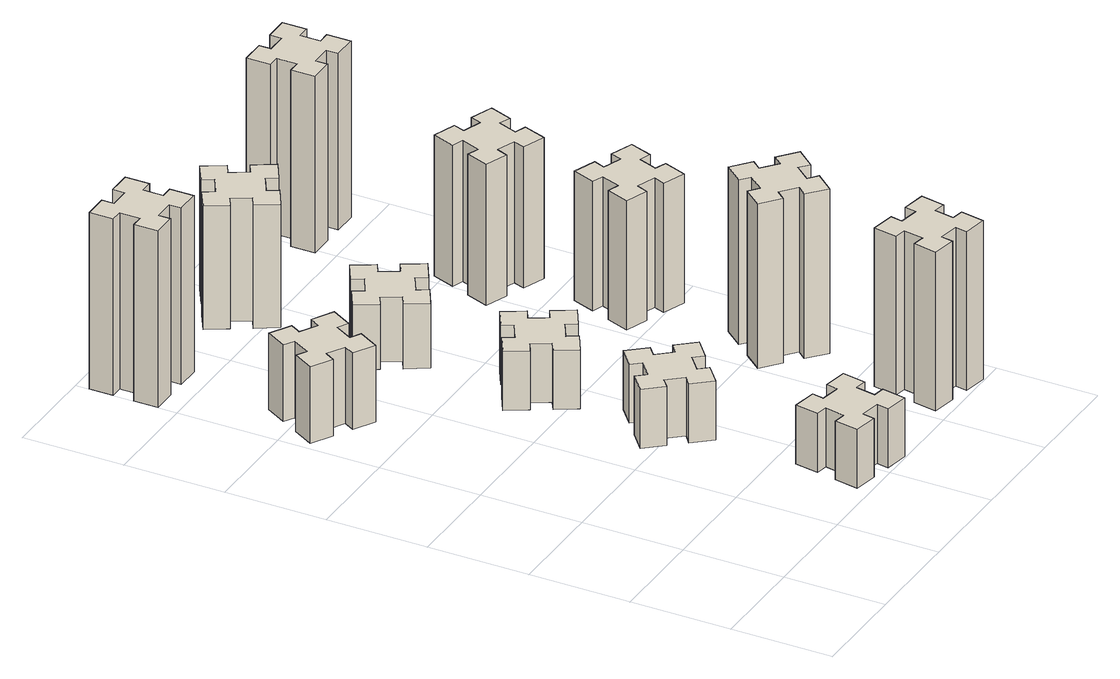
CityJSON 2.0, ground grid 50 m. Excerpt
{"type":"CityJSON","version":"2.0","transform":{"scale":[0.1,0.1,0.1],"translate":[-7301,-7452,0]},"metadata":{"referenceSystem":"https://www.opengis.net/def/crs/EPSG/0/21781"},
"CityObjects":{
"building1":{"type":"Building","attributes":{"class":"1000","function":"1000","usage":"1000","yearOfConstruction":2016,"roofType":"1000","measuredHeight":39,"storeysAboveGround":30,"storeysBelowGround":0},"geometry":[{"type":"Solid","lod":"1","boundaries":[[[[0,1,2,3,4,5,6,7,8,9,10,11,12,13,14,15,16,17,18,19]],[[17,16,20,21]],[[16,15,22,20]],[[15,14,23,22]],[[14,13,24,23]],[[13,12,25,24]],[[12,11,26,25]],[[11,10,27,26]],[[10,9,28,27]],[[9,8,29,28]],[[8,7,30,29]],[[7,6,31,30]],[[6,5,32,31]],[[5,4,33,32]],[[4,3,34,33]],[[3,2,35,34]],[[2,1,36,35]],[[1,0,37,36]],[[0,19,38,37]],[[19,18,39,38]],[[18,17,21,39]],[[24,25,26,27,28,29,30,31,32,33,34,35,36,37,38,39,21,20,22,23]]]]}]},
"building2":{"type":"Building","attributes":{"class":"1000","function":"1000","usage":"1000","yearOfConstruction":2016,"roofType":"1000","measuredHeight":30,"storeysAboveGround":30,"storeysBelowGround":0},"geometry":[{"type":"Solid","lod":"1","boundaries":[[[[40,41,42,43,44,45,46,47,48,49,50,51,52,53,54,55,56,57,58,59]],[[57,56,60,61]],[[56,55,62,60]],[[55,54,63,62]],[[54,53,64,63]],[[53,52,65,64]],[[52,51,66,65]],[[51,50,67,66]],[[50,49,68,67]],[[49,48,69,68]],[[48,47,70,69]],[[47,46,71,70]],[[46,45,72,71]],[[45,44,73,72]],[[44,43,74,73]],[[43,42,75,74]],[[42,41,76,75]],[[41,40,77,76]],[[40,59,78,77]],[[59,58,79,78]],[[58,57,61,79]],[[64,65,66,67,68,69,70,71,72,73,74,75,76,77,78,79,61,60,62,63]]]]}]},
"building3":{"type":"Building","attributes":{"class":"1000","function":"1000","usage":"1000","yearOfConstruction":2016,"roofType":"1000","measuredHeight":90,"storeysAboveGround":30,"storeysBelowGround":0},"geometry":[{"type":"Solid","lod":"1","boundaries":[[[[80,81,82,83,84,85,86,87,88,89,90,91,92,93,94,95,96,97,98,99]],[[97,96,100,101]],[[96,95,102,100]],[[95,94,103,102]],[[94,93,104,103]],[[93,92,105,104]],[[92,91,106,105]],[[91,90,107,106]],[[90,89,108,107]],[[89,88,109,108]],[[88,87,110,109]],[[87,86,111,110]],[[86,85,112,111]],[[85,84,113,112]],[[84,83,114,113]],[[83,82,115,114]],[[82,81,116,115]],[[81,80,117,116]],[[80,99,118,117]],[[99,98,119,118]],[[98,97,101,119]],[[104,105,106,107,108,109,110,111,112,113,114,115,116,117,118,119,101,100,102,103]]]]}]},
"building4":{"type":"Building","attributes":{"class":"1000","function":"1000","usage":"1000","yearOfConstruction":2016,"roofType":"1000","measuredHeight":30,"storeysAboveGround":30,"storeysBelowGround":0},"geometry":[{"type":"Solid","lod":"1","boundaries":[[[[120,121,122,123,124,125,126,127,128,129,130,131,132,133,134,135,136,137,138,139]],[[137,136,140,141]],[[136,135,142,140]],[[135,134,143,142]],[[134,133,144,143]],[[133,132,145,144]],[[132,131,146,145]],[[131,130,147,146]],[[130,129,148,147]],[[129,128,149,148]],[[128,127,150,149]],[[127,126,151,150]],[[126,125,152,151]],[[125,124,153,152]],[[124,123,154,153]],[[123,122,155,154]],[[122,121,156,155]],[[121,120,157,156]],[[120,139,158,157]],[[139,138,159,158]],[[138,137,141,159]],[[144,145,146,147,148,149,150,151,152,153,154,155,156,157,158,159,141,140,142,143]]]]}]},
"building5":{"type":"Building","attributes":{"class":"1000","function":"1000","usage":"1000","yearOfConstruction":2016,"roofType":"1000","measuredHeight":30,"storeysAboveGround":30,"storeysBelowGround":0},"geometry":[{"type":"Solid","lod":"1","boundaries":[[[[160,161,162,163,164,165,166,167,168,169,170,171,172,173,174,175,176,177,178,179]],[[177,176,180,181]],[[176,175,182,180]],[[175,174,183,182]],[[174,173,184,183]],[[173,172,185,184]],[[172,171,186,185]],[[171,170,187,186]],[[170,169,188,187]],[[169,168,189,188]],[[168,167,190,189]],[[167,166,191,190]],[[166,165,192,191]],[[165,164,193,192]],[[164,163,194,193]],[[163,162,195,194]],[[162,161,196,195]],[[161,160,197,196]],[[160,179,198,197]],[[179,178,199,198]],[[178,177,181,199]],[[184,185,186,187,188,189,190,191,192,193,194,195,196,197,198,199,181,180,182,183]]]]}]},
"building6":{"type":"Building","attributes":{"class":"1000","function":"1000","usage":"1000","yearOfConstruction":2016,"roofType":"1000","measuredHeight":33,"storeysAboveGround":30,"storeysBelowGround":0},"geometry":[{"type":"Solid","lod":"1","boundaries":[[[[200,201,202,203,204,205,206,207,208,209,210,211,212,213,214,215,216,217,218,219]],[[217,216,220,221]],[[216,215,222,220]],[[215,214,223,222]],[[214,213,224,223]],[[213,212,225,224]],[[212,211,226,225]],[[211,210,227,226]],[[210,209,228,227]],[[209,208,229,228]],[[208,207,230,229]],[[207,206,231,230]],[[206,205,232,231]],[[205,204,233,232]],[[204,203,234,233]],[[203,202,235,234]],[[202,201,236,235]],[[201,200,237,236]],[[200,219,238,237]],[[219,218,239,238]],[[218,217,221,239]],[[224,225,226,227,228,229,230,231,232,233,234,235,236,237,238,239,221,220,222,223]]]]}]},
"building7":{"type":"Building","attributes":{"class":"1000","function":"1000","usage":"1000","yearOfConstruction":2016,"roofType":"1000","measuredHeight":81,"storeysAboveGround":30,"storeysBelowGround":0},"geometry":[{"type":"Solid","lod":"1","boundaries":[[[[240,241,242,243,244,245,246,247,248,249,250,251,252,253,254,255,256,257,258,259]],[[257,256,260,261]],[[256,255,262,260]],[[255,254,263,262]],[[254,253,264,263]],[[253,252,265,264]],[[252,251,266,265]],[[251,250,267,266]],[[250,249,268,267]],[[249,248,269,268]],[[248,247,270,269]],[[247,246,271,270]],[[246,245,272,271]],[[245,244,273,272]],[[244,243,274,273]],[[243,242,275,274]],[[242,241,276,275]],[[241,240,277,276]],[[240,259,278,277]],[[259,258,279,278]],[[258,257,261,279]],[[264,265,266,267,268,269,270,271,272,273,274,275,276,277,278,279,261,260,262,263]]]]}]},
"building8":{"type":"Building","attributes":{"class":"1000","function":"1000","usage":"1000","yearOfConstruction":2016,"roofType":"1000","measuredHeight":63,"storeysAboveGround":30,"storeysBelowGround":0},"geometry":[{"type":"Solid","lod":"1","boundaries":[[[[280,281,282,283,284,285,286,287,288,289,290,291,292,293,294,295,296,297,298,299]],[[297,296,300,301]],[[296,295,302,300]],[[295,294,303,302]],[[294,293,304,303]],[[293,292,305,304]],[[292,291,306,305]],[[291,290,307,306]],[[290,289,308,307]],[[289,288,309,308]],[[288,287,310,309]],[[287,286,311,310]],[[286,285,312,311]],[[285,284,313,312]],[[284,283,314,313]],[[283,282,315,314]],[[282,281,316,315]],[[281,280,317,316]],[[280,299,318,317]],[[299,298,319,318]],[[298,297,301,319]],[[304,305,306,307,308,309,310,311,312,313,314,315,316,317,318,319,301,300,302,303]]]]}]},
"building9":{"type":"Building","attributes":{"class":"1000","function":"1000","usage":"1000","yearOfConstruction":2016,"roofType":"1000","measuredHeight":84,"storeysAboveGround":30,"storeysBelowGround":0},"geometry":[{"type":"Solid","lod":"1","boundaries":[[[[320,321,322,323,324,325,326,327,328,329,330,331,332,333,334,335,336,337,338,339]],[[337,336,340,341]],[[336,335,342,340]],[[335,334,343,342]],[[334,333,344,343]],[[333,332,345,344]],[[332,331,346,345]],[[331,330,347,346]],[[330,329,348,347]],[[329,328,349,348]],[[328,327,350,349]],[[327,326,351,350]],[[326,325,352,351]],[[325,324,353,352]],[[324,323,354,353]],[[323,322,355,354]],[[322,321,356,355]],[[321,320,357,356]],[[320,339,358,357]],[[339,338,359,358]],[[338,337,341,359]],[[344,345,346,347,348,349,350,351,352,353,354,355,356,357,358,359,341,340,342,343]]]]}]},
"building10":{"type":"Building","attributes":{"class":"1000","function":"1000","usage":"1000","yearOfConstruction":2016,"roofType":"1000","measuredHeight":66,"storeysAboveGround":30,"storeysBelowGround":0},"geometry":[{"type":"Solid","lod":"1","boundaries":[[[[360,361,362,363,364,365,366,367,368,369,370,371,372,373,374,375,376,377,378,379]],[[377,376,380,381]],[[376,375,382,380]],[[375,374,383,382]],[[374,373,384,383]],[[373,372,385,384]],[[372,371,386,385]],[[371,370,387,386]],[[370,369,388,387]],[[369,368,389,388]],[[368,367,390,389]],[[367,366,391,390]],[[366,365,392,391]],[[365,364,393,392]],[[364,363,394,393]],[[363,362,395,394]],[[362,361,396,395]],[[361,360,397,396]],[[360,379,398,397]],[[379,378,399,398]],[[378,377,381,399]],[[384,385,386,387,388,389,390,391,392,393,394,395,396,397,398,399,381,380,382,383]]]]}]},
"building11":{"type":"Building","attributes":{"class":"1000","function":"1000","usage":"1000","yearOfConstruction":2016,"roofType":"1000","measuredHeight":72,"storeysAboveGround":30,"storeysBelowGround":0},"geometry":[{"type":"Solid","lod":"1","boundaries":[[[[400,401,402,403,404,405,406,407,408,409,410,411,412,413,414,415,416,417,418,419]],[[417,416,420,421]],[[416,415,422,420]],[[415,414,423,422]],[[414,413,424,423]],[[413,412,425,424]],[[412,411,426,425]],[[411,410,427,426]],[[410,409,428,427]],[[409,408,429,428]],[[408,407,430,429]],[[407,406,431,430]],[[406,405,432,431]],[[405,404,433,432]],[[404,403,434,433]],[[403,402,435,434]],[[402,401,436,435]],[[401,400,437,436]],[[400,419,438,437]],[[419,418,439,438]],[[418,417,421,439]],[[424,425,426,427,428,429,430,431,432,433,434,435,436,437,438,439,421,420,422,423]]]]}]},
"building12":{"type":"Building","attributes":{"class":"1000","function":"1000","usage":"1000","yearOfConstruction":2016,"roofType":"1000","measuredHeight":90,"storeysAboveGround":30,"storeysBelowGround":0},"geometry":[{"type":"Solid","lod":"1","boundaries":[[[[440,441,442,443,444,445,446,447,448,449,450,451,452,453,454,455,456,457,458,459]],[[457,456,460,461]],[[456,455,462,460]],[[455,454,463,462]],[[454,453,464,463]],[[453,452,465,464]],[[452,451,466,465]],[[451,450,467,466]],[[450,449,468,467]],[[449,448,469,468]],[[448,447,470,469]],[[447,446,471,470]],[[446,445,472,471]],[[445,444,473,472]],[[444,443,474,473]],[[443,442,475,474]],[[442,441,476,475]],[[441,440,477,476]],[[440,459,478,477]],[[459,458,479,478]],[[458,457,461,479]],[[464,465,466,467,468,469,470,471,472,473,474,475,476,477,478,479,461,460,462,463]]]]}]}
},
"vertices":[
[346,2327,0],[396,2414,0],[448,2384,0],[508,2488,0],[404,2548,0],[374,2496,0],[287,2546,0],[317,2598,0],[213,2658,0],[153,2554,0],[205,2524,0],[155,2437,0],[103,2467,0],[43,2363,0],[147,2303,0],[177,2355,0],[264,2305,0],[234,2253,0],[338,2193,0],[398,2297,0],[264,2305,390],[234,2253,390],[177,2355,390],[147,2303,390],[43,2363,390],[103,2467,390],[155,2437,390],[205,2524,390],[153,2554,390],[213,2658,390],[317,2598,390],[287,2546,390],[374,2496,390],[404,2548,390],[508,2488,390],[448,2384,390],[396,2414,390],[346,2327,390],[398,2297,390],[338,2193,390],
[916,274,0],[898,175,0],[839,186,0],[818,67,0],[937,47,0],[947,106,0],[1045,88,0],[1035,29,0],[1153,8,0],[1174,127,0],[1115,137,0],[1132,235,0],[1191,225,0],[1212,343,0],[1094,364,0],[1084,305,0],[985,322,0],[996,381,0],[877,402,0],[857,284,0],[985,322,300],[996,381,300],[1084,305,300],[1094,364,300],[1212,343,300],[1191,225,300],[1132,235,300],[1115,137,300],[1174,127,300],[1153,8,300],[1035,29,300],[1045,88,300],[947,106,300],[937,47,300],[818,67,300],[839,186,300],[898,175,300],[916,274,300],[857,284,300],[877,402,300],
[285,3215,0],[285,3315,0],[345,3315,0],[345,3435,0],[225,3435,0],[225,3375,0],[125,3375,0],[125,3435,0],[5,3435,0],[5,3315,0],[65,3315,0],[65,3215,0],[5,3215,0],[5,3095,0],[125,3095,0],[125,3155,0],[225,3155,0],[225,3095,0],[345,3095,0],[345,3215,0],[225,3155,900],[225,3095,900],[125,3155,900],[125,3095,900],[5,3095,900],[5,3215,900],[65,3215,900],[65,3315,900],[5,3315,900],[5,3435,900],[125,3435,900],[125,3375,900],[225,3375,900],[225,3435,900],[345,3435,900],[345,3315,900],[285,3315,900],[285,3215,900],[345,3215,900],[345,3095,900],
[883,1162,0],[806,1097,0],[768,1143,0],[676,1066,0],[753,974,0],[799,1013,0],[863,936,0],[817,898,0],[894,806,0],[986,883,0],[948,929,0],[1024,993,0],[1063,947,0],[1155,1024,0],[1078,1116,0],[1032,1078,0],[967,1154,0],[1013,1193,0],[936,1285,0],[844,1208,0],[967,1154,300],[1013,1193,300],[1032,1078,300],[1078,1116,300],[1155,1024,300],[1063,947,300],[1024,993,300],[948,929,300],[986,883,300],[894,806,300],[817,898,300],[863,936,300],[799,1013,300],[753,974,300],[676,1066,300],[768,1143,300],[806,1097,300],[883,1162,300],[844,1208,300],[936,1285,300],
[795,1674,0],[845,1587,0],[793,1557,0],[853,1453,0],[957,1513,0],[927,1565,0],[1014,1615,0],[1044,1563,0],[1148,1623,0],[1088,1727,0],[1036,1697,0],[986,1784,0],[1038,1814,0],[978,1918,0],[874,1858,0],[904,1806,0],[817,1756,0],[787,1808,0],[683,1748,0],[743,1644,0],[817,1756,300],[787,1808,300],[904,1806,300],[874,1858,300],[978,1918,300],[1038,1814,300],[986,1784,300],[1036,1697,300],[1088,1727,300],[1148,1623,300],[1044,1563,300],[1014,1615,300],[927,1565,300],[957,1513,300],[853,1453,300],[793,1557,300],[845,1587,300],[795,1674,300],[743,1644,300],[683,1748,300],
[795,2414,0],[845,2327,0],[793,2297,0],[853,2193,0],[957,2253,0],[927,2305,0],[1014,2355,0],[1044,2303,0],[1148,2363,0],[1088,2467,0],[1036,2437,0],[986,2524,0],[1038,2554,0],[978,2658,0],[874,2598,0],[904,2546,0],[817,2496,0],[787,2548,0],[683,2488,0],[743,2384,0],[817,2496,330],[787,2548,330],[904,2546,330],[874,2598,330],[978,2658,330],[1038,2554,330],[986,2524,330],[1036,2437,330],[1088,2467,330],[1148,2363,330],[1044,2303,330],[1014,2355,330],[927,2305,330],[957,2253,330],[853,2193,330],[793,2297,330],[845,2327,330],[795,2414,330],[743,2384,330],[683,2488,330],
[1824,305,0],[1725,322,0],[1736,381,0],[1617,402,0],[1597,284,0],[1656,274,0],[1638,175,0],[1579,186,0],[1558,67,0],[1677,47,0],[1687,106,0],[1785,88,0],[1775,29,0],[1893,8,0],[1914,127,0],[1855,137,0],[1872,235,0],[1931,225,0],[1952,343,0],[1834,364,0],[1872,235,810],[1931,225,810],[1855,137,810],[1914,127,810],[1893,8,810],[1775,29,810],[1785,88,810],[1687,106,810],[1677,47,810],[1558,67,810],[1579,186,810],[1638,175,810],[1656,274,810],[1597,284,810],[1617,402,810],[1736,381,810],[1725,322,810],[1824,305,810],[1834,364,810],[1952,343,810],
[1036,3177,0],[986,3264,0],[1038,3294,0],[978,3398,0],[874,3338,0],[904,3286,0],[817,3236,0],[787,3288,0],[683,3228,0],[743,3124,0],[795,3154,0],[845,3067,0],[793,3037,0],[853,2933,0],[957,2993,0],[927,3045,0],[1014,3095,0],[1044,3043,0],[1148,3103,0],[1088,3207,0],[1014,3095,630],[1044,3043,630],[927,3045,630],[957,2993,630],[853,2933,630],[793,3037,630],[845,3067,630],[795,3154,630],[743,3124,630],[683,3228,630],[787,3288,630],[817,3236,630],[904,3286,630],[874,3338,630],[978,3398,630],[1038,3294,630],[986,3264,630],[1036,3177,630],[1088,3207,630],[1148,3103,630],
[1807,836,0],[1872,913,0],[1918,874,0],[1995,966,0],[1903,1043,0],[1864,997,0],[1788,1062,0],[1826,1108,0],[1734,1185,0],[1657,1093,0],[1703,1054,0],[1639,978,0],[1593,1016,0],[1516,924,0],[1608,847,0],[1646,893,0],[1723,829,0],[1684,783,0],[1776,706,0],[1853,798,0],[1723,829,840],[1684,783,840],[1646,893,840],[1608,847,840],[1516,924,840],[1593,1016,840],[1639,978,840],[1703,1054,840],[1657,1093,840],[1734,1185,840],[1826,1108,840],[1788,1062,840],[1864,997,840],[1903,1043,840],[1995,966,840],[1918,874,840],[1872,913,840],[1807,836,840],[1853,798,840],[1776,706,840],
[1840,1772,0],[1746,1806,0],[1767,1862,0],[1654,1903,0],[1613,1790,0],[1669,1770,0],[1635,1676,0],[1579,1697,0],[1537,1584,0],[1650,1543,0],[1671,1599,0],[1765,1565,0],[1744,1509,0],[1857,1467,0],[1898,1580,0],[1842,1601,0],[1876,1695,0],[1932,1674,0],[1973,1787,0],[1860,1828,0],[1876,1695,660],[1932,1674,660],[1842,1601,660],[1898,1580,660],[1857,1467,660],[1744,1509,660],[1765,1565,660],[1671,1599,660],[1650,1543,660],[1537,1584,660],[1579,1697,660],[1635,1676,660],[1669,1770,660],[1613,1790,660],[1654,1903,660],[1767,1862,660],[1746,1806,660],[1840,1772,660],[1860,1828,660],[1973,1787,660],
[1740,2412,0],[1646,2446,0],[1667,2502,0],[1554,2543,0],[1513,2430,0],[1569,2410,0],[1535,2316,0],[1479,2337,0],[1437,2224,0],[1550,2183,0],[1571,2239,0],[1665,2205,0],[1644,2149,0],[1757,2107,0],[1798,2220,0],[1742,2241,0],[1776,2335,0],[1832,2314,0],[1873,2427,0],[1760,2468,0],[1776,2335,720],[1832,2314,720],[1742,2241,720],[1798,2220,720],[1757,2107,720],[1644,2149,720],[1665,2205,720],[1571,2239,720],[1550,2183,720],[1437,2224,720],[1479,2337,720],[1535,2316,720],[1569,2410,720],[1513,2430,720],[1554,2543,720],[1667,2502,720],[1646,2446,720],[1740,2412,720],[1760,2468,720],[1873,2427,720],
[1605,3155,0],[1705,3155,0],[1705,3095,0],[1825,3095,0],[1825,3215,0],[1765,3215,0],[1765,3315,0],[1825,3315,0],[1825,3435,0],[1705,3435,0],[1705,3375,0],[1605,3375,0],[1605,3435,0],[1485,3435,0],[1485,3315,0],[1545,3315,0],[1545,3215,0],[1485,3215,0],[1485,3095,0],[1605,3095,0],[1545,3215,900],[1485,3215,900],[1545,3315,900],[1485,3315,900],[1485,3435,900],[1605,3435,900],[1605,3375,900],[1705,3375,900],[1705,3435,900],[1825,3435,900],[1825,3315,900],[1765,3315,900],[1765,3215,900],[1825,3215,900],[1825,3095,900],[1705,3095,900],[1705,3155,900],[1605,3155,900],[1605,3095,900],[1485,3095,900]
]}
